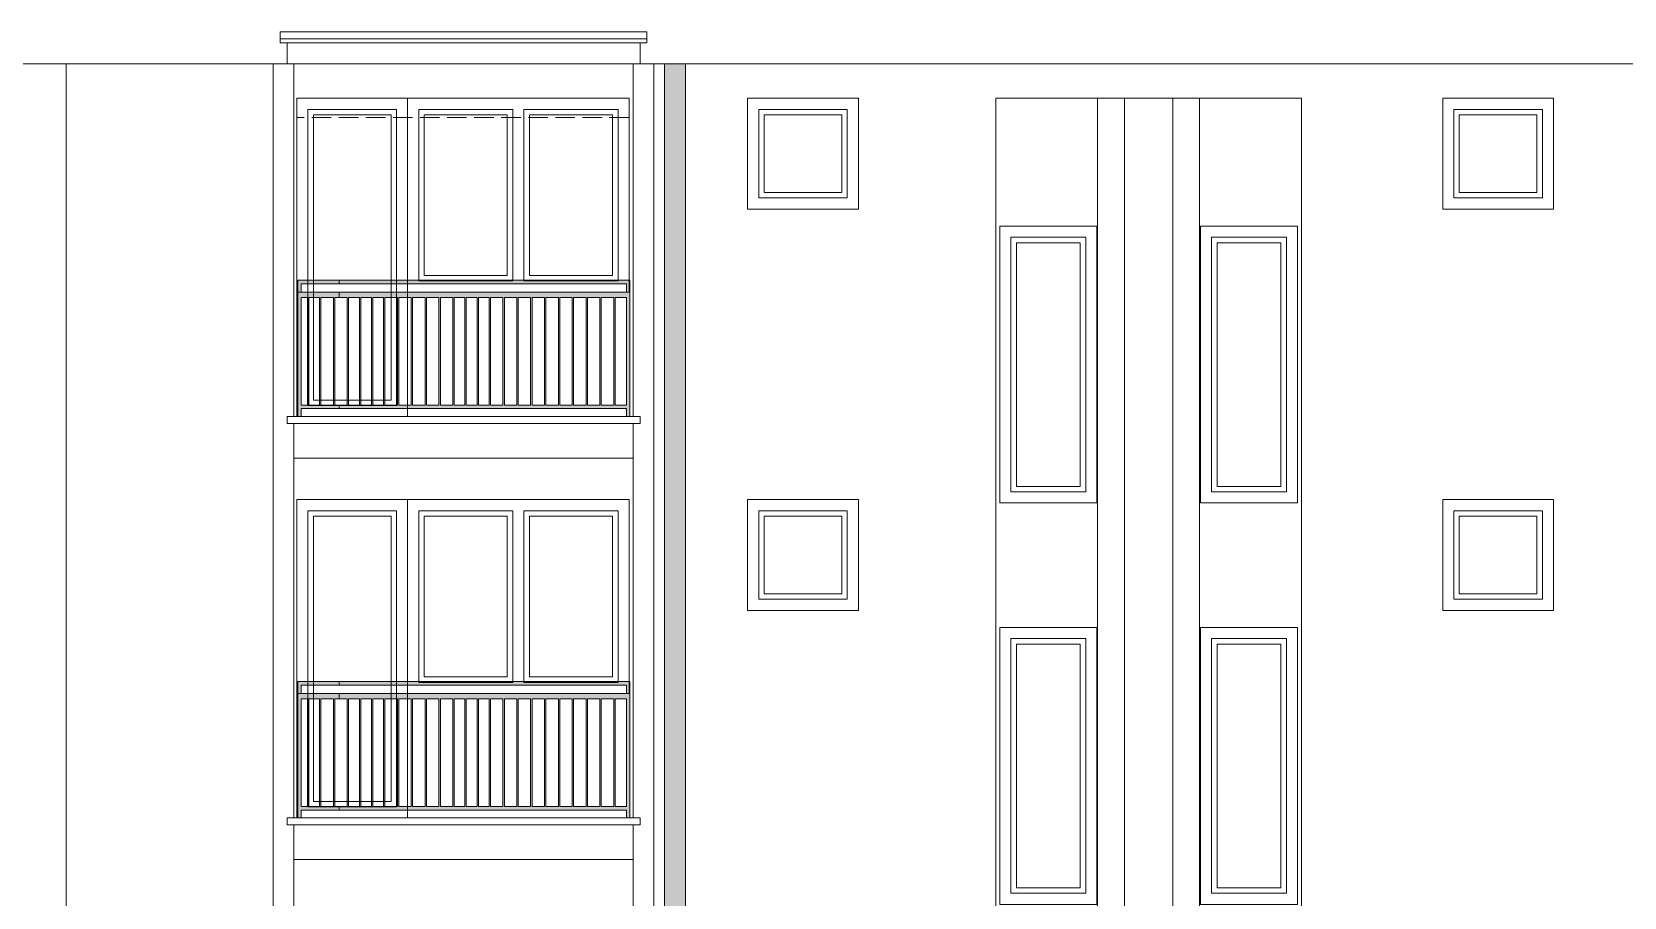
# Model space of a CAD drawing. Header units: millimetres. Extents: x 2791058 to 2855058, y -67651 to -18651.
# Drawn here: x 2820382 to 2831886, y -30394 to -24142 of the extents above; entities that cross this region are included whole.
import ezdxf

# ---------------------------------------------------------------- set-up
doc = ezdxf.new("R2010")
doc.units = ezdxf.units.MM
doc.header["$MEASUREMENT"] = 0
doc.linetypes.add('Hidden Line', pattern=[195.611112, 141.111112, -54.5])
doc.layers.add('Exterior walls', color=7, linetype='Continuous')
for name, color, linetype, lineweight in [('Exterior walls_Pen_No__1', 7, 'Continuous', 0), ('Lines_Pen_No__20', 1, 'Continuous', 0), ('Shell - Roof_Pen_No__20', 1, 'Continuous', 0), ('Shell - Roof_Pen_No__21', 7, 'Continuous', 0)]:
    doc.layers.add(name, color=color, linetype=linetype, lineweight=lineweight)
doc.layers.add('Structural - Bearing_Pen_No__61', color=7, linetype='Continuous', lineweight=0, true_color=0x6a6a6a)

# ---------------------------------------------------------------- blocks, each defined once
blk = doc.blocks.new('Wall_3', base_point=(2825029, -24372))
at = {"layer": 'Exterior walls', "linetype": 'Continuous', "lineweight": 0}
blk.add_hatch(color=255, dxfattribs=at).paths.add_polyline_path([(2824954, -24372), (2824954, -35886), (2825104, -35913), (2825104, -24372)])
at = {"layer": 'Exterior walls_Pen_No__1', "color": 7, "linetype": 'Continuous', "lineweight": 0, "flags": 128}
for points in [[(2824954, -24372), (2824954, -35886)], [(2825104, -24372), (2824954, -24372)], [(2825104, -35913), (2825104, -24372)]]:
    blk.add_lwpolyline(points, dxfattribs=at)

msp = doc.modelspace()

# ---------------------------------------------------------------- hatches: boundary and pattern name
at = {"layer": 'Structural - Bearing_Pen_No__61', "linetype": 'Continuous', "lineweight": 0, "true_color": 0x6a6a6a}
h = msp.add_hatch(color=251, dxfattribs=at)
h.paths.add_polyline_path([(2822302.754, -25936.789), (2822302.754, -26922.015), (2822326.754, -26922.015), (2822326.754, -26864.515), (2822602.754, -26864.515), (2822602.754, -26839.515), (2822570.754, -26839.515), (2822570.754, -26062.015), (2822602.754, -26062.015), (2822602.754, -26022.015), (2822326.754, -26022.015), (2822326.754, -25962.015), (2822602.754, -25962.015), (2822602.754, -25936.789), (2822326.754, -25936.789)])
h.paths.add_polyline_path([(2822326.754, -26062.015), (2822373.254, -26062.015), (2822373.254, -26839.515), (2822326.754, -26839.515)], flags=0)
h.paths.add_polyline_path([(2822383.254, -26062.015), (2822460.754, -26062.015), (2822460.753, -26839.515), (2822383.254, -26839.515)], flags=0)
h.paths.add_polyline_path([(2822470.754, -26062.015), (2822560.754, -26062.015), (2822560.754, -26839.515), (2822470.754, -26839.515)], flags=0)
h = msp.add_hatch(color=251, dxfattribs=at)
h.paths.add_polyline_path([(2822602.754, -26864.515), (2824678.754, -26864.515), (2824678.754, -26922.015), (2824702.754, -26922.015), (2824702.754, -25936.789), (2824678.754, -25936.789), (2822602.754, -25936.789), (2822602.754, -25962.015), (2824678.754, -25962.015), (2824678.754, -26022.015), (2822602.754, -26022.015), (2822602.754, -26062.015), (2822660.754, -26062.015), (2822660.754, -26839.515), (2822602.754, -26839.515)])
h.paths.add_polyline_path([(2822670.754, -26839.515), (2822670.754, -26062.015), (2822748.254, -26062.015), (2822748.254, -26839.515)], flags=0)
h.paths.add_polyline_path([(2822835.754, -26839.515), (2822758.254, -26839.515), (2822758.254, -26062.015), (2822835.754, -26062.015)], flags=0)
h.paths.add_polyline_path([(2822845.754, -26062.015), (2822923.254, -26062.015), (2822923.253, -26839.515), (2822845.754, -26839.515)], flags=0)
h.paths.add_polyline_path([(2823023.254, -26839.515), (2822933.254, -26839.515), (2822933.254, -26062.015), (2823023.254, -26062.015)], flags=0)
h.paths.add_polyline_path([(2823033.254, -26839.515), (2823033.254, -26062.015), (2823123.254, -26062.015), (2823123.254, -26839.515)], flags=0)
h.paths.add_polyline_path([(2823133.254, -26062.015), (2823223.254, -26062.015), (2823223.254, -26839.515), (2823133.254, -26839.515)], flags=0)
h.paths.add_polyline_path([(2823233.254, -26062.015), (2823323.254, -26062.015), (2823323.254, -26839.515), (2823233.254, -26839.515)], flags=0)
h.paths.add_polyline_path([(2823333.254, -26839.515), (2823333.254, -26062.015), (2823423.254, -26062.015), (2823423.254, -26839.515)], flags=0)
h.paths.add_polyline_path([(2823510.754, -26839.515), (2823433.254, -26839.515), (2823433.254, -26062.015), (2823510.754, -26062.015)], flags=0)
h.paths.add_polyline_path([(2823520.754, -26062.015), (2823598.254, -26062.015), (2823598.254, -26839.515), (2823520.754, -26839.515)], flags=0)
h.paths.add_polyline_path([(2823608.254, -26062.015), (2823685.754, -26062.015), (2823685.754, -26839.515), (2823608.254, -26839.515)], flags=0)
h.paths.add_polyline_path([(2823695.754, -26839.515), (2823695.754, -26062.015), (2823785.754, -26062.015), (2823785.754, -26839.515)], flags=0)
h.paths.add_polyline_path([(2823885.754, -26839.515), (2823795.754, -26839.515), (2823795.754, -26062.015), (2823885.754, -26062.015)], flags=0)
h.paths.add_polyline_path([(2823985.754, -26839.515), (2823895.754, -26839.515), (2823895.754, -26062.015), (2823985.754, -26062.015)], flags=0)
h.paths.add_polyline_path([(2823995.754, -26839.515), (2823995.754, -26062.015), (2824085.754, -26062.015), (2824085.754, -26839.515)], flags=0)
h.paths.add_polyline_path([(2824095.754, -26839.515), (2824095.754, -26062.015), (2824185.754, -26062.015), (2824185.754, -26839.515)], flags=0)
h.paths.add_polyline_path([(2824195.754, -26062.015), (2824285.754, -26062.015), (2824285.754, -26839.515), (2824195.754, -26839.515)], flags=0)
h.paths.add_polyline_path([(2824295.754, -26839.515), (2824295.754, -26062.015), (2824385.754, -26062.015), (2824385.754, -26839.515)], flags=0)
h.paths.add_polyline_path([(2824395.754, -26062.015), (2824485.754, -26062.015), (2824485.754, -26839.515), (2824395.754, -26839.515)], flags=0)
h.paths.add_polyline_path([(2824495.754, -26839.515), (2824495.754, -26062.015), (2824585.754, -26062.015), (2824585.754, -26839.515)], flags=0)
h.paths.add_polyline_path([(2824595.754, -26062.015), (2824678.754, -26062.015), (2824678.754, -26839.515), (2824595.754, -26839.515)], flags=0)
h = msp.add_hatch(color=251, dxfattribs=at)
h.paths.add_polyline_path([(2822302.754, -28836.789), (2822302.754, -29822.015), (2822326.754, -29822.015), (2822326.754, -29764.515), (2822602.754, -29764.515), (2822602.754, -29739.515), (2822570.754, -29739.515), (2822570.754, -28962.015), (2822602.754, -28962.015), (2822602.754, -28922.015), (2822326.754, -28922.015), (2822326.754, -28862.015), (2822602.754, -28862.015), (2822602.754, -28836.789), (2822326.754, -28836.789)])
h.paths.add_polyline_path([(2822326.754, -28962.015), (2822373.254, -28962.015), (2822373.254, -29739.515), (2822326.754, -29739.515)], flags=0)
h.paths.add_polyline_path([(2822383.254, -28962.015), (2822460.754, -28962.015), (2822460.753, -29739.515), (2822383.254, -29739.515)], flags=0)
h.paths.add_polyline_path([(2822470.754, -28962.015), (2822560.754, -28962.015), (2822560.754, -29739.515), (2822470.754, -29739.515)], flags=0)
h = msp.add_hatch(color=251, dxfattribs=at)
h.paths.add_polyline_path([(2822602.754, -29764.515), (2824678.754, -29764.515), (2824678.754, -29822.015), (2824702.754, -29822.015), (2824702.754, -28836.789), (2824678.754, -28836.789), (2822602.754, -28836.789), (2822602.754, -28862.015), (2824678.754, -28862.015), (2824678.754, -28922.015), (2822602.754, -28922.015), (2822602.754, -28962.015), (2822660.754, -28962.015), (2822660.754, -29739.515), (2822602.754, -29739.515)])
h.paths.add_polyline_path([(2822670.754, -29739.515), (2822670.754, -28962.015), (2822748.254, -28962.015), (2822748.254, -29739.515)], flags=0)
h.paths.add_polyline_path([(2822835.754, -29739.515), (2822758.254, -29739.515), (2822758.254, -28962.015), (2822835.754, -28962.015)], flags=0)
h.paths.add_polyline_path([(2822845.754, -28962.015), (2822923.254, -28962.015), (2822923.253, -29739.515), (2822845.754, -29739.515)], flags=0)
h.paths.add_polyline_path([(2823023.254, -29739.515), (2822933.254, -29739.515), (2822933.254, -28962.015), (2823023.254, -28962.015)], flags=0)
h.paths.add_polyline_path([(2823033.254, -29739.515), (2823033.254, -28962.015), (2823123.254, -28962.015), (2823123.254, -29739.515)], flags=0)
h.paths.add_polyline_path([(2823133.254, -28962.015), (2823223.254, -28962.015), (2823223.254, -29739.515), (2823133.254, -29739.515)], flags=0)
h.paths.add_polyline_path([(2823233.254, -28962.015), (2823323.254, -28962.015), (2823323.254, -29739.515), (2823233.254, -29739.515)], flags=0)
h.paths.add_polyline_path([(2823333.254, -29739.515), (2823333.254, -28962.015), (2823423.254, -28962.015), (2823423.254, -29739.515)], flags=0)
h.paths.add_polyline_path([(2823510.754, -29739.515), (2823433.254, -29739.515), (2823433.254, -28962.015), (2823510.754, -28962.015)], flags=0)
h.paths.add_polyline_path([(2823520.754, -28962.015), (2823598.254, -28962.015), (2823598.254, -29739.515), (2823520.754, -29739.515)], flags=0)
h.paths.add_polyline_path([(2823608.254, -28962.015), (2823685.754, -28962.015), (2823685.754, -29739.515), (2823608.254, -29739.515)], flags=0)
h.paths.add_polyline_path([(2823695.754, -29739.515), (2823695.754, -28962.015), (2823785.754, -28962.015), (2823785.754, -29739.515)], flags=0)
h.paths.add_polyline_path([(2823885.754, -29739.515), (2823795.754, -29739.515), (2823795.754, -28962.015), (2823885.754, -28962.015)], flags=0)
h.paths.add_polyline_path([(2823985.754, -29739.515), (2823895.754, -29739.515), (2823895.754, -28962.015), (2823985.754, -28962.015)], flags=0)
h.paths.add_polyline_path([(2823995.754, -29739.515), (2823995.754, -28962.015), (2824085.754, -28962.015), (2824085.754, -29739.515)], flags=0)
h.paths.add_polyline_path([(2824095.754, -29739.515), (2824095.754, -28962.015), (2824185.754, -28962.015), (2824185.754, -29739.515)], flags=0)
h.paths.add_polyline_path([(2824195.754, -28962.015), (2824285.754, -28962.015), (2824285.754, -29739.515), (2824195.754, -29739.515)], flags=0)
h.paths.add_polyline_path([(2824295.754, -29739.515), (2824295.754, -28962.015), (2824385.754, -28962.015), (2824385.754, -29739.515)], flags=0)
h.paths.add_polyline_path([(2824395.754, -28962.015), (2824485.754, -28962.015), (2824485.754, -29739.515), (2824395.754, -29739.515)], flags=0)
h.paths.add_polyline_path([(2824495.754, -29739.515), (2824495.754, -28962.015), (2824585.754, -28962.015), (2824585.754, -29739.515)], flags=0)
h.paths.add_polyline_path([(2824595.754, -28962.015), (2824678.754, -28962.015), (2824678.754, -29739.515), (2824595.754, -29739.515)], flags=0)

# ---------------------------------------------------------------- linework, layer by layer
at = {"layer": 'Lines_Pen_No__20', "color": 1, "linetype": 'Hidden Line', "lineweight": 0}
for p, q in [((2822296.929, -24762.015), (2822296.929, -24622.015)), ((2822296.929, -24622.015), (2824696.929, -24622.015)), ((2824696.929, -24762.015), (2824696.929, -24622.015)), ((2825553.397, -24762.015), (2825553.397, -24622.015)), ((2826353.397, -24622.015), (2825553.397, -24622.015)), ((2825553.397, -24762.015), (2825553.397, -24622.015)), ((2826353.397, -24762.015), (2826353.397, -24622.015)), ((2830574.935, -24762.015), (2830574.935, -24622.015)), ((2830574.935, -24622.015), (2831374.935, -24622.015)), ((2831374.935, -24762.015), (2831374.935, -24622.015)), ((2831374.935, -24762.015), (2831374.935, -24622.015)), ((2824696.929, -24762.015), (2822296.929, -24762.015)), ((2822296.929, -27662.015), (2822296.929, -27522.015)), ((2822296.929, -27522.015), (2824696.929, -27522.015)), ((2824696.929, -27662.015), (2824696.929, -27522.015)), ((2825553.397, -27662.015), (2825553.397, -27522.015)), ((2826353.397, -27522.015), (2825553.397, -27522.015)), ((2825553.397, -27662.015), (2825553.397, -27522.015)), ((2826353.397, -27662.015), (2826353.397, -27522.015)), ((2830574.935, -27662.015), (2830574.935, -27522.015)), ((2830574.935, -27522.015), (2831374.935, -27522.015)), ((2831374.935, -27662.015), (2831374.935, -27522.015)), ((2831374.935, -27662.015), (2831374.935, -27522.015))]:
    msp.add_line(p, q, dxfattribs=at)
at = {"layer": 'Lines_Pen_No__20', "color": 1, "linetype": 'Continuous', "lineweight": 0}
for p, q in [((2823856.929, -25942.015), (2823856.929, -24702.015)), ((2823936.929, -25942.015), (2823936.929, -24702.015)), ((2823816.929, -25902.015), (2823816.929, -24742.015)), ((2823976.929, -25902.015), (2823976.929, -24742.015)), ((2823856.929, -28842.015), (2823856.929, -27602.015)), ((2823936.929, -28842.015), (2823936.929, -27602.015)), ((2823816.929, -28802.015), (2823816.929, -27642.015)), ((2823976.929, -28802.015), (2823976.929, -27642.015))]:
    msp.add_line(p, q, dxfattribs=at)
for points in [[(2823096.929, -26922.015), (2822296.929, -26922.015), (2822296.929, -24622.015), (2823096.929, -24622.015)], [(2823016.929, -26842.015), (2822376.929, -26842.015), (2822376.929, -24702.015), (2823016.929, -24702.015)], [(2824696.929, -24622.015), (2823096.929, -24622.015), (2823096.929, -26022.015), (2824696.929, -26022.015)], [(2825553.397, -24622.015), (2826353.397, -24622.015), (2826353.397, -25422.015), (2825553.397, -25422.015)], [(2825633.397, -24702.015), (2826273.397, -24702.015), (2826273.397, -25342.015), (2825633.397, -25342.015)], [(2831374.935, -24622.015), (2830574.935, -24622.015), (2830574.935, -25422.015), (2831374.935, -25422.015)], [(2831294.935, -24702.015), (2830654.935, -24702.015), (2830654.935, -25342.015), (2831294.935, -25342.015)], [(2822976.929, -26802.015), (2822416.929, -26802.015), (2822416.929, -24742.015), (2822976.929, -24742.015)], [(2825673.397, -24742.015), (2826233.397, -24742.015), (2826233.397, -25302.015), (2825673.397, -25302.015)], [(2831254.935, -24742.015), (2830694.935, -24742.015), (2830694.935, -25302.015), (2831254.935, -25302.015)], [(2827375.754, -27546.018), (2828075.754, -27546.018), (2828075.754, -25546.018), (2827375.754, -25546.018)], [(2827455.754, -27466.018), (2827995.754, -27466.018), (2827995.754, -25626.018), (2827455.754, -25626.018)], [(2828825.754, -27546.018), (2829525.754, -27546.018), (2829525.754, -25546.018), (2828825.754, -25546.018)], [(2828905.754, -27466.018), (2829445.754, -27466.018), (2829445.754, -25626.018), (2828905.754, -25626.018)], [(2827495.754, -27426.018), (2827955.754, -27426.018), (2827955.754, -25666.018), (2827495.754, -25666.018)], [(2828945.754, -27426.018), (2829405.754, -27426.018), (2829405.754, -25666.018), (2828945.754, -25666.018)], [(2823096.929, -29822.015), (2822296.929, -29822.015), (2822296.929, -27522.015), (2823096.929, -27522.015)], [(2823016.929, -29742.015), (2822376.929, -29742.015), (2822376.929, -27602.015), (2823016.929, -27602.015)], [(2824696.929, -27522.015), (2823096.929, -27522.015), (2823096.929, -28922.015), (2824696.929, -28922.015)], [(2825553.397, -27522.015), (2826353.397, -27522.015), (2826353.397, -28322.015), (2825553.397, -28322.015)], [(2825633.397, -27602.015), (2826273.397, -27602.015), (2826273.397, -28242.015), (2825633.397, -28242.015)], [(2831374.935, -27522.015), (2830574.935, -27522.015), (2830574.935, -28322.015), (2831374.935, -28322.015)], [(2831294.935, -27602.015), (2830654.935, -27602.015), (2830654.935, -28242.015), (2831294.935, -28242.015)], [(2822976.929, -29702.015), (2822416.929, -29702.015), (2822416.929, -27642.015), (2822976.929, -27642.015)], [(2825673.397, -27642.015), (2826233.397, -27642.015), (2826233.397, -28202.015), (2825673.397, -28202.015)], [(2831254.935, -27642.015), (2830694.935, -27642.015), (2830694.935, -28202.015), (2831254.935, -28202.015)], [(2827375.754, -30446.018), (2828075.754, -30446.018), (2828075.754, -28446.018), (2827375.754, -28446.018)], [(2827455.754, -30366.018), (2827995.754, -30366.018), (2827995.754, -28526.018), (2827455.754, -28526.018)], [(2828825.754, -30446.018), (2829525.754, -30446.018), (2829525.754, -28446.018), (2828825.754, -28446.018)], [(2828905.754, -30366.018), (2829445.754, -30366.018), (2829445.754, -28526.018), (2828905.754, -28526.018)], [(2827495.754, -30326.018), (2827955.754, -30326.018), (2827955.754, -28566.018), (2827495.754, -28566.018)], [(2828945.754, -30326.018), (2829405.754, -30326.018), (2829405.754, -28566.018), (2828945.754, -28566.018)]]:
    msp.add_lwpolyline(points, close=True, dxfattribs=at)
for points in [[(2823856.929, -24702.015), (2823176.929, -24702.015), (2823176.929, -25942.015), (2823856.929, -25942.015)], [(2823936.929, -25942.015), (2824616.929, -25942.015), (2824616.929, -24702.015), (2823936.929, -24702.015)], [(2823816.929, -24742.015), (2823216.929, -24742.015), (2823216.929, -25902.015), (2823816.929, -25902.015)], [(2823976.929, -25902.015), (2824576.929, -25902.015), (2824576.929, -24742.015), (2823976.929, -24742.015)], [(2823856.929, -27602.015), (2823176.929, -27602.015), (2823176.929, -28842.015), (2823856.929, -28842.015)], [(2823936.929, -28842.015), (2824616.929, -28842.015), (2824616.929, -27602.015), (2823936.929, -27602.015)], [(2823816.929, -27642.015), (2823216.929, -27642.015), (2823216.929, -28802.015), (2823816.929, -28802.015)], [(2823976.929, -28802.015), (2824576.929, -28802.015), (2824576.929, -27642.015), (2823976.929, -27642.015)]]:
    msp.add_lwpolyline(points, dxfattribs=at)
at = {"layer": 'Shell - Roof_Pen_No__20', "color": 1, "linetype": 'Continuous', "lineweight": 0}
for p, q in [((2826353.397, -24622.015), (2825553.397, -24622.015)), ((2825553.397, -24622.015), (2825553.397, -25422.015)), ((2826353.397, -25422.015), (2826353.397, -24622.015)), ((2830574.935, -25422.015), (2830574.935, -24622.015)), ((2830574.935, -24622.015), (2831374.935, -24622.015)), ((2831374.935, -24622.015), (2831374.935, -25422.015)), ((2825553.397, -25422.015), (2826353.397, -25422.015)), ((2831374.935, -25422.015), (2830574.935, -25422.015)), ((2826353.397, -27522.015), (2825553.397, -27522.015)), ((2825553.397, -27522.015), (2825553.397, -28322.015)), ((2826353.397, -28322.015), (2826353.397, -27522.015)), ((2830574.935, -28322.015), (2830574.935, -27522.015)), ((2830574.935, -27522.015), (2831374.935, -27522.015)), ((2831374.935, -27522.015), (2831374.935, -28322.015)), ((2825553.397, -28322.015), (2826353.397, -28322.015)), ((2831374.935, -28322.015), (2830574.935, -28322.015))]:
    msp.add_line(p, q, dxfattribs=at)
at = {"layer": 'Shell - Roof_Pen_No__21', "color": 7, "linetype": 'Continuous', "lineweight": 0}
for p, q in [((2822175.754, -24142.015), (2822175.754, -24222.015)), ((2822175.754, -24142.015), (2824825.754, -24142.015)), ((2822275.754, -24142.015), (2822225.754, -24142.015)), ((2824825.754, -24142.015), (2824825.754, -24222.015)), ((2822175.754, -24192.015), (2824825.754, -24192.015)), ((2822175.754, -24222.015), (2824825.754, -24222.015)), ((2822225.754, -24222.015), (2822225.754, -24372.015)), ((2824775.754, -24222.015), (2824775.754, -24372.015)), ((2804625.754, -24372.015), (2821075.754, -24372.015)), ((2820629.682, -24372.015), (2820629.682, -38922.015)), ((2821075.754, -24372.015), (2836725.754, -24372.015)), ((2822125.754, -24372.015), (2822125.754, -35922.015)), ((2822275.754, -24372.015), (2822275.754, -26922.015)), ((2824725.754, -24372.015), (2824725.754, -26922.015)), ((2824875.754, -24372.015), (2824875.754, -35922.015)), ((2826353.397, -24622.015), (2825553.397, -24622.015)), ((2825553.397, -24622.015), (2825553.397, -25422.015)), ((2826353.397, -25422.015), (2826353.397, -24622.015)), ((2827345.754, -24622.015), (2829555.754, -24622.015)), ((2827345.754, -24622.015), (2827345.754, -36746.464)), ((2828081.595, -24622.015), (2828081.595, -36746.464)), ((2828275.754, -24622.015), (2828275.754, -36746.464)), ((2828624.911, -24622.015), (2828624.911, -36746.464)), ((2828819.071, -24622.015), (2828819.071, -36746.464)), ((2829555.754, -24622.015), (2829555.754, -36746.464)), ((2831374.935, -24622.015), (2830574.935, -24622.015)), ((2830574.935, -24622.015), (2830574.935, -25422.015)), ((2831374.935, -25422.015), (2831374.935, -24622.015)), ((2825553.397, -25422.015), (2826353.397, -25422.015)), ((2830574.935, -25422.015), (2831374.935, -25422.015)), ((2828075.754, -25546.018), (2827375.754, -25546.018)), ((2827375.754, -25546.018), (2827375.754, -27546.018)), ((2829525.754, -25546.018), (2828825.754, -25546.018)), ((2822295.754, -26022.015), (2823895.754, -26022.015)), ((2822225.754, -26972.015), (2822225.754, -26922.015)), ((2822225.754, -26922.015), (2822275.754, -26922.015)), ((2822275.754, -26972.015), (2822225.754, -26972.015)), ((2822275.754, -26922.015), (2824725.754, -26922.015)), ((2822275.754, -26972.015), (2822275.754, -27222.015)), ((2822275.754, -26972.015), (2824725.754, -26972.015)), ((2822275.754, -26972.015), (2822275.754, -29822.015)), ((2824775.754, -26922.015), (2824725.754, -26922.015)), ((2824725.754, -26972.015), (2824725.754, -27222.015)), ((2824725.754, -26972.015), (2824775.754, -26972.015)), ((2824725.754, -26972.015), (2824725.754, -29822.015)), ((2824775.754, -26972.015), (2824775.754, -26922.015)), ((2822275.754, -27222.015), (2824725.754, -27222.015)), ((2826353.397, -27522.015), (2825553.397, -27522.015)), ((2825553.397, -27522.015), (2825553.397, -28322.015)), ((2826353.397, -28322.015), (2826353.397, -27522.015)), ((2828075.754, -27546.018), (2827375.754, -27546.018)), ((2829525.754, -27546.018), (2828825.754, -27546.018)), ((2831374.935, -27522.015), (2830574.935, -27522.015)), ((2830574.935, -27522.015), (2830574.935, -28322.015)), ((2831374.935, -28322.015), (2831374.935, -27522.015)), ((2825553.397, -28322.015), (2826353.397, -28322.015)), ((2830574.935, -28322.015), (2831374.935, -28322.015)), ((2828075.754, -28446.018), (2827375.754, -28446.018)), ((2827375.754, -28446.018), (2827375.754, -30446.018)), ((2829525.754, -28446.018), (2828825.754, -28446.018)), ((2822295.754, -28922.015), (2823895.754, -28922.015)), ((2822225.754, -29872.015), (2822225.754, -29822.015)), ((2822225.754, -29822.015), (2822275.754, -29822.015)), ((2822275.754, -29872.015), (2822225.754, -29872.015)), ((2822275.754, -29822.015), (2824725.754, -29822.015)), ((2822275.754, -29872.015), (2822275.754, -30122.015)), ((2822275.754, -29872.015), (2824725.754, -29872.015)), ((2822275.754, -29872.015), (2822275.754, -32722.015)), ((2824775.754, -29822.015), (2824725.754, -29822.015)), ((2824725.754, -29872.015), (2824725.754, -30122.015)), ((2824725.754, -29872.015), (2824775.754, -29872.015)), ((2824725.754, -29872.015), (2824725.754, -32722.015)), ((2824775.754, -29872.015), (2824775.754, -29822.015)), ((2822275.754, -30122.015), (2824725.754, -30122.015))]:
    msp.add_line(p, q, dxfattribs=at)
at = {"layer": 'Structural - Bearing_Pen_No__61', "color": 251, "linetype": 'Continuous', "lineweight": 0, "true_color": 0x6a6a6a, "flags": 128}
for points in [[(2822302.754, -25936.789), (2822302.754, -26922.015), (2822326.754, -26922.015), (2822326.754, -26864.515), (2822602.754, -26864.515), (2822602.754, -26839.515), (2822570.754, -26839.515), (2822570.754, -26062.015), (2822602.754, -26062.015), (2822602.754, -26022.015), (2822326.754, -26022.015), (2822326.754, -25962.015), (2822602.754, -25962.015), (2822602.754, -25936.789), (2822326.754, -25936.789)], [(2822602.754, -26864.515), (2824678.754, -26864.515), (2824678.754, -26922.015), (2824702.754, -26922.015), (2824702.754, -25936.789), (2824678.754, -25936.789), (2822602.754, -25936.789), (2822602.754, -25962.015), (2824678.754, -25962.015), (2824678.754, -26022.015), (2822602.754, -26022.015), (2822602.754, -26062.015), (2822660.754, -26062.015), (2822660.754, -26839.515), (2822602.754, -26839.515)], [(2822326.754, -26062.015), (2822373.254, -26062.015), (2822373.254, -26839.515), (2822326.754, -26839.515)], [(2822383.254, -26062.015), (2822460.754, -26062.015), (2822460.753, -26839.515), (2822383.254, -26839.515)], [(2822470.754, -26062.015), (2822560.754, -26062.015), (2822560.754, -26839.515), (2822470.754, -26839.515)], [(2822670.754, -26839.515), (2822670.754, -26062.015), (2822748.254, -26062.015), (2822748.254, -26839.515)], [(2822835.754, -26839.515), (2822758.254, -26839.515), (2822758.254, -26062.015), (2822835.754, -26062.015)], [(2822845.754, -26062.015), (2822923.254, -26062.015), (2822923.253, -26839.515), (2822845.754, -26839.515)], [(2823023.254, -26839.515), (2822933.254, -26839.515), (2822933.254, -26062.015), (2823023.254, -26062.015)], [(2823033.254, -26839.515), (2823033.254, -26062.015), (2823123.254, -26062.015), (2823123.254, -26839.515)], [(2823133.254, -26062.015), (2823223.254, -26062.015), (2823223.254, -26839.515), (2823133.254, -26839.515)], [(2823233.254, -26062.015), (2823323.254, -26062.015), (2823323.254, -26839.515), (2823233.254, -26839.515)], [(2823333.254, -26839.515), (2823333.254, -26062.015), (2823423.254, -26062.015), (2823423.254, -26839.515)], [(2823510.754, -26839.515), (2823433.254, -26839.515), (2823433.254, -26062.015), (2823510.754, -26062.015)], [(2823520.754, -26062.015), (2823598.254, -26062.015), (2823598.254, -26839.515), (2823520.754, -26839.515)], [(2823608.254, -26062.015), (2823685.754, -26062.015), (2823685.754, -26839.515), (2823608.254, -26839.515)], [(2823695.754, -26839.515), (2823695.754, -26062.015), (2823785.754, -26062.015), (2823785.754, -26839.515)], [(2823885.754, -26839.515), (2823795.754, -26839.515), (2823795.754, -26062.015), (2823885.754, -26062.015)], [(2823985.754, -26839.515), (2823895.754, -26839.515), (2823895.754, -26062.015), (2823985.754, -26062.015)], [(2823995.754, -26839.515), (2823995.754, -26062.015), (2824085.754, -26062.015), (2824085.754, -26839.515)], [(2824095.754, -26839.515), (2824095.754, -26062.015), (2824185.754, -26062.015), (2824185.754, -26839.515)], [(2824195.754, -26062.015), (2824285.754, -26062.015), (2824285.754, -26839.515), (2824195.754, -26839.515)], [(2824295.754, -26839.515), (2824295.754, -26062.015), (2824385.754, -26062.015), (2824385.754, -26839.515)], [(2824395.754, -26062.015), (2824485.754, -26062.015), (2824485.754, -26839.515), (2824395.754, -26839.515)], [(2824495.754, -26839.515), (2824495.754, -26062.015), (2824585.754, -26062.015), (2824585.754, -26839.515)], [(2824595.754, -26062.015), (2824678.754, -26062.015), (2824678.754, -26839.515), (2824595.754, -26839.515)], [(2822302.754, -28836.789), (2822302.754, -29822.015), (2822326.754, -29822.015), (2822326.754, -29764.515), (2822602.754, -29764.515), (2822602.754, -29739.515), (2822570.754, -29739.515), (2822570.754, -28962.015), (2822602.754, -28962.015), (2822602.754, -28922.015), (2822326.754, -28922.015), (2822326.754, -28862.015), (2822602.754, -28862.015), (2822602.754, -28836.789), (2822326.754, -28836.789)], [(2822602.754, -29764.515), (2824678.754, -29764.515), (2824678.754, -29822.015), (2824702.754, -29822.015), (2824702.754, -28836.789), (2824678.754, -28836.789), (2822602.754, -28836.789), (2822602.754, -28862.015), (2824678.754, -28862.015), (2824678.754, -28922.015), (2822602.754, -28922.015), (2822602.754, -28962.015), (2822660.754, -28962.015), (2822660.754, -29739.515), (2822602.754, -29739.515)], [(2822326.754, -28962.015), (2822373.254, -28962.015), (2822373.254, -29739.515), (2822326.754, -29739.515)], [(2822383.254, -28962.015), (2822460.754, -28962.015), (2822460.753, -29739.515), (2822383.254, -29739.515)], [(2822470.754, -28962.015), (2822560.754, -28962.015), (2822560.754, -29739.515), (2822470.754, -29739.515)], [(2822670.754, -29739.515), (2822670.754, -28962.015), (2822748.254, -28962.015), (2822748.254, -29739.515)], [(2822835.754, -29739.515), (2822758.254, -29739.515), (2822758.254, -28962.015), (2822835.754, -28962.015)], [(2822845.754, -28962.015), (2822923.254, -28962.015), (2822923.253, -29739.515), (2822845.754, -29739.515)], [(2823023.254, -29739.515), (2822933.254, -29739.515), (2822933.254, -28962.015), (2823023.254, -28962.015)], [(2823033.254, -29739.515), (2823033.254, -28962.015), (2823123.254, -28962.015), (2823123.254, -29739.515)], [(2823133.254, -28962.015), (2823223.254, -28962.015), (2823223.254, -29739.515), (2823133.254, -29739.515)], [(2823233.254, -28962.015), (2823323.254, -28962.015), (2823323.254, -29739.515), (2823233.254, -29739.515)], [(2823333.254, -29739.515), (2823333.254, -28962.015), (2823423.254, -28962.015), (2823423.254, -29739.515)], [(2823510.754, -29739.515), (2823433.254, -29739.515), (2823433.254, -28962.015), (2823510.754, -28962.015)], [(2823520.754, -28962.015), (2823598.254, -28962.015), (2823598.254, -29739.515), (2823520.754, -29739.515)], [(2823608.254, -28962.015), (2823685.754, -28962.015), (2823685.754, -29739.515), (2823608.254, -29739.515)], [(2823695.754, -29739.515), (2823695.754, -28962.015), (2823785.754, -28962.015), (2823785.754, -29739.515)], [(2823885.754, -29739.515), (2823795.754, -29739.515), (2823795.754, -28962.015), (2823885.754, -28962.015)], [(2823985.754, -29739.515), (2823895.754, -29739.515), (2823895.754, -28962.015), (2823985.754, -28962.015)], [(2823995.754, -29739.515), (2823995.754, -28962.015), (2824085.754, -28962.015), (2824085.754, -29739.515)], [(2824095.754, -29739.515), (2824095.754, -28962.015), (2824185.754, -28962.015), (2824185.754, -29739.515)], [(2824195.754, -28962.015), (2824285.754, -28962.015), (2824285.754, -29739.515), (2824195.754, -29739.515)], [(2824295.754, -29739.515), (2824295.754, -28962.015), (2824385.754, -28962.015), (2824385.754, -29739.515)], [(2824395.754, -28962.015), (2824485.754, -28962.015), (2824485.754, -29739.515), (2824395.754, -29739.515)], [(2824495.754, -29739.515), (2824495.754, -28962.015), (2824585.754, -28962.015), (2824585.754, -29739.515)], [(2824595.754, -28962.015), (2824678.754, -28962.015), (2824678.754, -29739.515), (2824595.754, -29739.515)]]:
    msp.add_lwpolyline(points, close=True, dxfattribs=at)

# ---------------------------------------------------------------- block references
at = {"layer": 'Exterior walls', "color": 7, "lineweight": 0}
msp.add_blockref('Wall_3', (2825028.911, -24372.015), dxfattribs=at)

doc.saveas('drawing.dxf')
